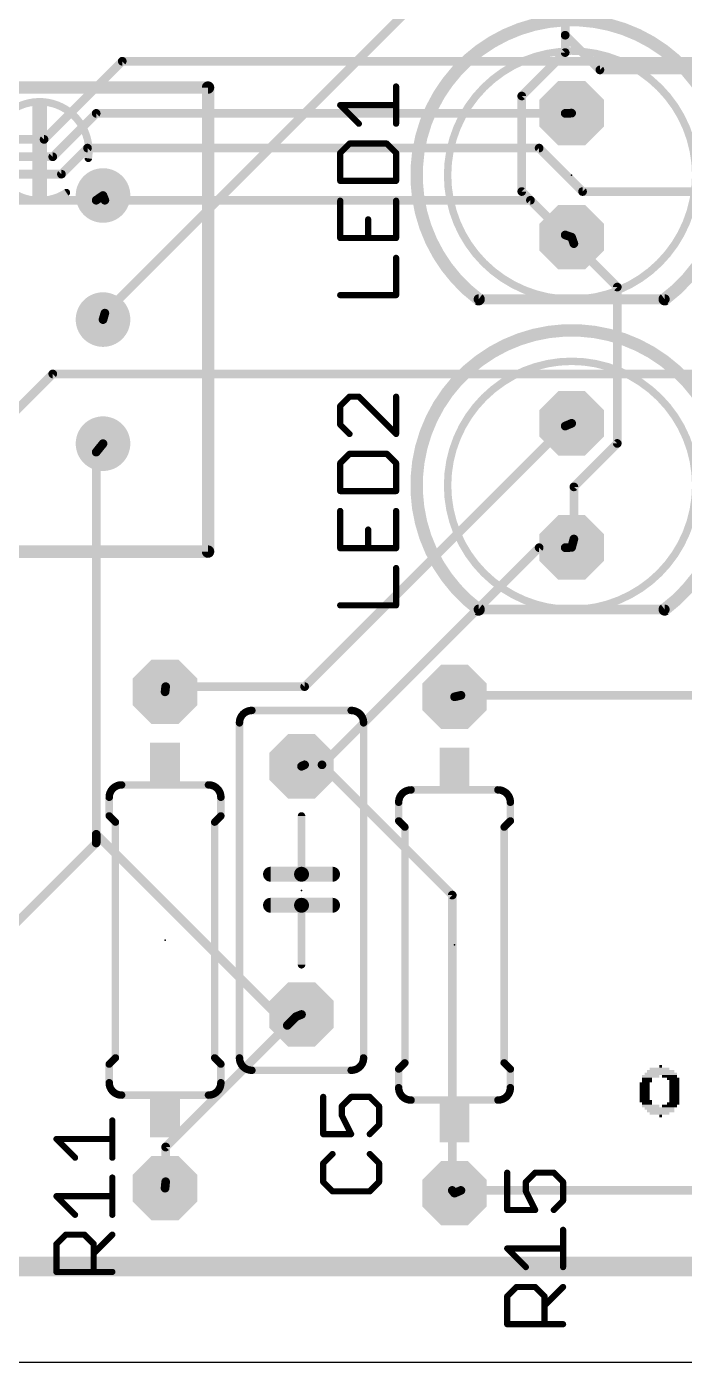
# Model space of a CAD drawing. Extents: x 0 to 100, y 0 to 50.
# Drawn here: x 69.52 to 82.98, y 0.04 to 27.38 of the extents above; entities that cross this region are included whole.
import ezdxf

# ---------------------------------------------------------------- set-up
doc = ezdxf.new("R2010")
doc.units = 0
for name, color, linetype in [('1', 14, 'CONTINUOUS'), ('16', 174, 'CONTINUOUS'), ('17', 94, 'CONTINUOUS'), ('20', 178, 'CONTINUOUS'), ('21', 251, 'CONTINUOUS'), ('23', 178, 'CONTINUOUS'), ('25', 251, 'CONTINUOUS')]:
    doc.layers.add(name, color=color, linetype=linetype)

# ---------------------------------------------------------------- blocks, each defined once
blk = doc.blocks.new('RECT')
blk.add_solid([(-0.5, -0.5), (0.5, -0.5), (-0.5, 0.5), (0.5, 0.5)])
blk = doc.blocks.new('OCTAGONP')
at = {"const_width": 0.5}
blk.add_lwpolyline([(-0.25, -0.1036), (-0.25, 0.1036), (-0.1036, 0.25), (0.1036, 0.25), (0.25, 0.1036), (0.25, -0.1036), (0.1036, -0.25), (-0.1036, -0.25), (-0.25, -0.1036), (-0.25, 0.1036)], dxfattribs=at)
blk = doc.blocks.new('ROUNDP')
at = {"const_width": 0.5}
blk.add_lwpolyline([(0, -0.25, 1), (0, 0.25, 1), (0, -0.25)], format="xyb", dxfattribs=at)

msp = doc.modelspace()

# ---------------------------------------------------------------- linework, layer by layer
at = {"layer": '1', "const_width": 0.1778}
for points in [[(80.5434, 30.9372), (71.12, 21.5138)], [(80.5434, 27.2034), (80.5434, 29.337)], [(80.5434, 26.8478), (80.5434, 27.2034)], [(80.5434, 27.2034), (81.2546, 26.4922)], [(79.6544, 25.9588), (80.5434, 26.8478)], [(81.2546, 26.4922), (96.7232, 26.4922)], [(79.6544, 24.003), (79.6544, 25.9588)], [(80.5434, 23.114), (79.6544, 24.003)], [(80.5434, 23.114), (80.676, 23.068)], [(80.7212, 22.9362), (80.676, 23.068)], [(80.7212, 22.9362), (81.6102, 22.0472)], [(81.6102, 22.0472), (81.6102, 18.8468)], [(71.12, 21.5138), (71.082, 21.382)], [(80.5434, 19.2024), (75.2094, 13.8684)], [(80.5434, 19.2024), (80.676, 19.258)], [(70.9422, 18.669), (71.082, 18.842)], [(81.6102, 18.8468), (80.7212, 17.9578)], [(70.9422, 10.8458), (70.9422, 18.669)], [(80.7212, 17.9578), (80.7212, 16.891)], [(80.7212, 16.891), (80.676, 16.718)], [(80.01, 16.7132), (75.565, 12.2682)], [(80.5434, 16.7132), (80.01, 16.7132)], [(80.5434, 16.7132), (80.676, 16.718)], [(72.3646, 13.8684), (72.352, 13.762)], [(75.2094, 13.8684), (72.3646, 13.8684)], [(78.4098, 13.6906), (78.278, 13.66)], [(91.7448, 13.6906), (78.4098, 13.6906)], [(75.2094, 12.2682), (75.146, 12.238)], [(75.565, 12.2682), (75.146, 12.238)], [(75.565, 12.2682), (75.2094, 12.2682)], [(75.565, 12.2682), (78.232, 9.6012)], [(67.564, 7.2898), (70.9422, 10.668)], [(70.9422, 10.668), (70.9422, 10.8458)], [(70.9422, 10.8458), (74.8538, 6.9342)], [(78.232, 9.6012), (78.232, 3.556)], [(74.8538, 6.9342), (75.146, 7.158)], [(75.0316, 7.112), (74.8538, 6.9342)], [(75.0316, 7.112), (75.146, 7.158)], [(74.8538, 6.9342), (72.3646, 4.445)], [(72.3646, 4.445), (72.3646, 3.7338)], [(72.3646, 3.7338), (72.352, 3.602)], [(78.232, 3.556), (78.278, 3.5)], [(78.4098, 3.556), (78.278, 3.5)], [(78.4098, 3.556), (96.3676, 3.556)]]:
    msp.add_lwpolyline(points, dxfattribs=at)
at = {"layer": '1', "const_width": 0.0889}
for points in [[(80.5879, 27.2034, 1), (80.499, 27.2034)], [(80.5748, 27.2348, 1), (80.512, 27.172)], [(80.499, 27.2034, 1), (80.5879, 27.2034)], [(80.499, 26.8478, 1), (80.5879, 26.8478)], [(80.5748, 26.8164, 1), (80.512, 26.8792)], [(81.2546, 26.5367, 1), (81.2546, 26.4477)], [(81.2232, 26.4608, 1), (81.286, 26.5236)], [(79.623, 25.9902, 1), (79.6858, 25.9274)], [(79.6989, 25.9588, 1), (79.61, 25.9588)], [(79.6858, 24.0344, 1), (79.623, 23.9716)], [(79.61, 24.003, 1), (79.6989, 24.003)], [(80.558, 23.156, 1), (80.5288, 23.072)], [(80.512, 23.0826, 1), (80.5748, 23.1454)], [(80.718, 23.0824, 1), (80.634, 23.0536)], [(80.6614, 23.026, 1), (80.6906, 23.11)], [(80.7526, 22.9676, 1), (80.6898, 22.9048)], [(80.6792, 22.9218, 1), (80.7632, 22.9506)], [(81.6547, 22.0472, 1), (81.5658, 22.0472)], [(81.5788, 22.0158, 1), (81.6416, 22.0786)], [(71.1627, 21.5015, 1), (71.0773, 21.5261)], [(71.0393, 21.3943, 1), (71.1247, 21.3697)], [(71.0886, 21.5452, 1), (71.1514, 21.4824)], [(80.5262, 19.2434, 1), (80.5606, 19.1614)], [(80.5748, 19.171, 1), (80.512, 19.2338)], [(80.6932, 19.217, 1), (80.6588, 19.299)], [(71.1166, 18.8141, 1), (71.0474, 18.8699)], [(81.5658, 18.8468, 1), (81.6547, 18.8468)], [(81.6416, 18.8154, 1), (81.5788, 18.8782)], [(70.9076, 18.6969, 1), (70.9768, 18.6411)], [(70.9866, 18.669, 1), (70.8978, 18.669)], [(80.7657, 17.9578, 1), (80.6768, 17.9578)], [(80.6898, 17.9892, 1), (80.7526, 17.9264)], [(80.7642, 16.8798, 1), (80.6782, 16.9022)], [(80.01, 16.7577, 1), (80.01, 16.6687)], [(80.0414, 16.6818, 1), (79.9786, 16.7446)], [(80.5418, 16.7576, 1), (80.545, 16.6688)], [(80.5434, 16.6687, 1), (80.5434, 16.7577)], [(80.633, 16.7292, 1), (80.719, 16.7068)], [(80.6776, 16.6736, 1), (80.6744, 16.7624)], [(80.6768, 16.891, 1), (80.7657, 16.891)], [(72.3646, 13.9129, 1), (72.3646, 13.824)], [(72.4087, 13.8632, 1), (72.3205, 13.8736)], [(75.178, 13.8998, 1), (75.2408, 13.837)], [(75.2094, 13.824, 1), (75.2094, 13.9129)], [(72.3079, 13.7672, 1), (72.3961, 13.7568)], [(78.2679, 13.7033, 1), (78.2881, 13.6167)], [(78.4098, 13.735, 1), (78.4098, 13.6462)], [(78.4199, 13.6473, 1), (78.3997, 13.7339)], [(75.1428, 12.2823, 1), (75.1492, 12.1937)], [(75.1269, 12.2781, 1), (75.1651, 12.1979)], [(75.2094, 12.3126, 1), (75.2094, 12.2238)], [(75.2285, 12.2281, 1), (75.1903, 12.3083)], [(75.5964, 12.2996, 1), (75.5336, 12.2368)], [(75.5336, 12.2996, 1), (75.5964, 12.2368)], [(75.5682, 12.2239, 1), (75.5618, 12.3125)], [(75.565, 12.2238, 1), (75.565, 12.3126)], [(70.9736, 10.8772, 1), (70.9108, 10.8144)], [(70.9866, 10.8458, 1), (70.8978, 10.8458)], [(70.8978, 10.8458, 1), (70.9866, 10.8458)], [(70.8978, 10.668, 1), (70.9866, 10.668)], [(70.9736, 10.6366, 1), (70.9108, 10.6994)], [(78.2764, 9.6012, 1), (78.1876, 9.6012)], [(78.2006, 9.5698, 1), (78.2634, 9.6326)], [(75.015, 7.1532, 1), (75.0482, 7.0708)], [(75.063, 7.0806, 1), (75.0002, 7.1434)], [(75.173, 7.1227, 1), (75.119, 7.1933)], [(75.1626, 7.1168, 1), (75.1294, 7.1992)], [(74.8268, 6.9695, 1), (74.8808, 6.8989)], [(74.8224, 6.9656, 1), (74.8852, 6.9028)], [(74.8852, 6.9028, 1), (74.8224, 6.9656)], [(74.8224, 6.9028, 1), (74.8852, 6.9656)], [(72.3332, 4.4764, 1), (72.396, 4.4136)], [(72.4091, 4.445, 1), (72.3202, 4.445)], [(72.3078, 3.6062, 1), (72.3962, 3.5978)], [(72.3202, 3.7338, 1), (72.4091, 3.7338)], [(72.4088, 3.7296, 1), (72.3204, 3.738)], [(78.2663, 3.5842, 1), (78.1977, 3.5278)], [(78.1876, 3.556, 1), (78.2764, 3.556)], [(78.2606, 3.5409, 1), (78.2954, 3.4591)], [(78.2437, 3.4718, 1), (78.3123, 3.5282)], [(78.4098, 3.6004, 1), (78.4098, 3.5116)], [(78.4272, 3.5151, 1), (78.3924, 3.5969)]]:
    msp.add_lwpolyline(points, format="xyb", dxfattribs=at)
at = {"layer": '16'}
for points, const_width in [([(71.4756, 26.67), (69.8754, 25.0698)], 0.1778), ([(94.4118, 26.67), (71.4756, 26.67)], 0.1778), ([(70.9422, 25.6032), (70.0532, 24.7142)], 0.1778), ([(80.5434, 25.6032), (70.9422, 25.6032)], 0.1778), ([(80.5434, 25.6032), (80.676, 25.608)], 0.1778), ([(69.8754, 25.0698), (45.8724, 25.0698)], 0.1778), ([(70.7644, 24.892), (70.231, 24.3586)], 0.1778), ([(80.01, 24.892), (70.7644, 24.892)], 0.1778), ([(80.899, 24.003), (80.01, 24.892)], 0.1778), ([(70.0532, 24.7142), (66.675, 24.7142)], 0.1778), ([(70.231, 24.3586), (66.8528, 24.3586)], 0.1778), ([(96.7232, 24.003), (80.899, 24.003)], 0.1778), ([(70.9422, 23.8252), (69.342, 23.8252)], 0.1778), ([(70.9422, 23.8252), (71.082, 23.922)], 0.1778), ([(71.12, 23.8252), (71.082, 23.922)], 0.1778), ([(79.8322, 23.8252), (71.12, 23.8252)], 0.1778), ([(80.5434, 23.114), (79.8322, 23.8252)], 0.1778), ([(80.5434, 23.114), (80.676, 23.068)], 0.1778), ([(57.0738, 7.2898), (70.0532, 20.2692)], 0.1778), ([(70.0532, 20.2692), (98.1456, 20.2692)], 0.1778), ([(98, 2), (2, 2)], 0.4064)]:
    msp.add_lwpolyline(points, dxfattribs=dict(at, const_width=const_width))
at = {"layer": '16', "const_width": 0.0889}
for points in [[(71.4756, 26.7145, 1), (71.4756, 26.6256)], [(71.507, 26.6386, 1), (71.4442, 26.7014)], [(70.9422, 25.6477, 1), (70.9422, 25.5587)], [(70.9736, 25.5718, 1), (70.9108, 25.6346)], [(80.5418, 25.6476, 1), (80.545, 25.5588)], [(80.5434, 25.5587, 1), (80.5434, 25.6477)], [(80.6776, 25.5636, 1), (80.6744, 25.6524)], [(69.8754, 25.0253, 1), (69.8754, 25.1143)], [(69.844, 25.1012, 1), (69.9068, 25.0384)], [(70.7644, 24.9365, 1), (70.7644, 24.8475)], [(70.7958, 24.8606, 1), (70.733, 24.9234)], [(80.0414, 24.9234, 1), (79.9786, 24.8606)], [(80.01, 24.8475, 1), (80.01, 24.9365)], [(70.0218, 24.7456, 1), (70.0846, 24.6828)], [(70.0532, 24.6698, 1), (70.0532, 24.7587)], [(70.1996, 24.39, 1), (70.2624, 24.3272)], [(70.231, 24.3142, 1), (70.231, 24.4031)], [(80.899, 24.0475, 1), (80.899, 23.9585)], [(80.8676, 23.9716, 1), (80.9304, 24.0344)], [(70.9169, 23.8617, 1), (70.9675, 23.7887)], [(70.9422, 23.7808, 1), (70.9422, 23.8697)], [(71.1234, 23.9382, 1), (71.0406, 23.9058)], [(71.1073, 23.8855, 1), (71.0567, 23.9585)], [(71.12, 23.8697, 1), (71.12, 23.7808)], [(71.0786, 23.809, 1), (71.1614, 23.8414)], [(79.8636, 23.8566, 1), (79.8008, 23.7938)], [(79.8322, 23.7808, 1), (79.8322, 23.8697)], [(80.558, 23.156, 1), (80.5288, 23.072)], [(80.512, 23.0826, 1), (80.5748, 23.1454)], [(80.6614, 23.026, 1), (80.6906, 23.11)], [(70.0532, 20.3137, 1), (70.0532, 20.2248)], [(70.0846, 20.2378, 1), (70.0218, 20.3006)]]:
    msp.add_lwpolyline(points, format="xyb", dxfattribs=at)
at = {"layer": '20'}
msp.add_line((0.046, 0.038), (100.046, 0.038), dxfattribs=at)
at = {"layer": '21'}
for points, const_width in [([(82.581, 21.798, 3), (78.771, 21.798)], 0.254), ([(80.676, 21.798, 1), (80.676, 26.878, 1), (80.676, 21.798)], 0.1524), ([(73.2955, 26.132, 1), (73.1685, 26.132)], 0.127), ([(73.232, 26.0685, 1), (73.232, 26.1955)], 0.127), ([(70.782, 24.682, 4.6439), (70.332, 23.982)], 0.1524), ([(70.7443, 24.6876, 1), (70.8197, 24.6764)], 0.0762), ([(70.3527, 23.95, 1), (70.3113, 24.014)], 0.0762), ([(78.7329, 21.7472, 1), (78.8091, 21.8488)], 0.127), ([(78.771, 21.8488, 1), (78.771, 21.7472)], 0.1016), ([(82.5429, 21.8488, 1), (82.6191, 21.7472)], 0.127), ([(82.581, 21.7472, 1), (82.581, 21.8488)], 0.1016), ([(82.581, 15.448, 3), (78.771, 15.448)], 0.254), ([(80.676, 15.448, 1), (80.676, 20.528, 1), (80.676, 15.448)], 0.1524), ([(73.1685, 16.632, 1), (73.2955, 16.632)], 0.127), ([(73.232, 16.5685, 1), (73.232, 16.6955)], 0.127), ([(78.7329, 15.3972, 1), (78.8091, 15.4988)], 0.127), ([(78.771, 15.4988, 1), (78.771, 15.3972)], 0.1016), ([(82.5429, 15.4988, 1), (82.6191, 15.3972)], 0.127), ([(82.581, 15.3972, 1), (82.581, 15.4988)], 0.1016), ([(74.13, 13.381, 0.4142), (73.876, 13.127)], 0.1524), ([(74.13, 13.4191, 1), (74.13, 13.3429)], 0.0762), ([(74.13, 13.3429, 1), (74.13, 13.4191)], 0.0762), ([(76.416, 13.127, 0.4142), (76.162, 13.381)], 0.1524), ([(76.162, 13.4191, 1), (76.162, 13.3429)], 0.0762), ([(76.162, 13.3429, 1), (76.162, 13.4191)], 0.0762), ([(73.9141, 13.127, 1), (73.8379, 13.127)], 0.0762), ([(73.8379, 13.127, 1), (73.9141, 13.127)], 0.0762), ([(76.4541, 13.127, 1), (76.3779, 13.127)], 0.0762), ([(76.3779, 13.127, 1), (76.4541, 13.127)], 0.0762), ([(71.463, 11.857, 0.4142), (71.209, 11.603)], 0.1524), ([(71.463, 11.8951, 1), (71.463, 11.8189)], 0.0762), ([(71.463, 11.8189, 1), (71.463, 11.8951)], 0.0762), ([(73.495, 11.603, 0.4142), (73.241, 11.857)], 0.1524), ([(73.241, 11.8951, 1), (73.241, 11.8189)], 0.0762), ([(73.241, 11.8189, 1), (73.241, 11.8951)], 0.0762), ([(77.389, 11.755, 0.4142), (77.135, 11.501)], 0.1524), ([(77.389, 11.7931, 1), (77.389, 11.7169)], 0.0762), ([(77.389, 11.7169, 1), (77.389, 11.7931)], 0.0762), ([(79.421, 11.501, 0.4142), (79.167, 11.755)], 0.1524), ([(79.167, 11.7931, 1), (79.167, 11.7169)], 0.0762), ([(79.167, 11.7169, 1), (79.167, 11.7931)], 0.0762), ([(71.2471, 11.603, 1), (71.1709, 11.603)], 0.0762), ([(71.1709, 11.603, 1), (71.2471, 11.603)], 0.0762), ([(73.5331, 11.603, 1), (73.4569, 11.603)], 0.0762), ([(73.4569, 11.603, 1), (73.5331, 11.603)], 0.0762), ([(77.1731, 11.501, 1), (77.0969, 11.501)], 0.0762), ([(77.0969, 11.501, 1), (77.1731, 11.501)], 0.0762), ([(79.4591, 11.501, 1), (79.3829, 11.501)], 0.0762), ([(79.3829, 11.501, 1), (79.4591, 11.501)], 0.0762), ([(71.1709, 11.222, 1), (71.2471, 11.222)], 0.0762), ([(71.2359, 11.2489, 1), (71.1821, 11.1951)], 0.0762), ([(73.4569, 11.222, 1), (73.5331, 11.222)], 0.0762), ([(73.5219, 11.1951, 1), (73.4681, 11.2489)], 0.0762), ([(75.1841, 11.222, 1), (75.1079, 11.222)], 0.0762), ([(71.3741, 11.095, 1), (71.2979, 11.095)], 0.0762), ([(71.3091, 11.0681, 1), (71.3629, 11.1219)], 0.0762), ([(73.4061, 11.095, 1), (73.3299, 11.095)], 0.0762), ([(73.3411, 11.1219, 1), (73.3949, 11.0681)], 0.0762), ([(77.0969, 11.12, 1), (77.1731, 11.12)], 0.0762), ([(77.1619, 11.1469, 1), (77.1081, 11.0931)], 0.0762), ([(77.3001, 10.993, 1), (77.2239, 10.993)], 0.0762), ([(77.2351, 10.9661, 1), (77.2889, 11.0199)], 0.0762), ([(79.3321, 10.993, 1), (79.2559, 10.993)], 0.0762), ([(79.2671, 11.0199, 1), (79.3209, 10.9661)], 0.0762), ([(79.3829, 11.12, 1), (79.4591, 11.12)], 0.0762), ([(79.4479, 11.0931, 1), (79.3941, 11.1469)], 0.0762), ([(74.511, 10.1044, 1), (74.511, 9.952)], 0.1524), ([(75.146, 10.1044, 1), (75.146, 9.952)], 0.1524), ([(75.146, 9.952, 1), (75.146, 10.1044)], 0.1524), ([(75.781, 9.952, 1), (75.781, 10.1044)], 0.1524), ([(75.1079, 10.0282, 1), (75.1841, 10.0282)], 0.0762), ([(74.511, 9.4694, 1), (74.511, 9.317)], 0.1524), ([(75.146, 9.4694, 1), (75.146, 9.317)], 0.1524), ([(75.146, 9.317, 1), (75.146, 9.4694)], 0.1524), ([(75.1841, 9.3932, 1), (75.1079, 9.3932)], 0.0762), ([(75.781, 9.317, 1), (75.781, 9.4694)], 0.1524), ([(75.1079, 8.174, 1), (75.1841, 8.174)], 0.0762), ([(71.2979, 6.269, 1), (71.3741, 6.269)], 0.0762), ([(71.3629, 6.2421, 1), (71.3091, 6.2959)], 0.0762), ([(73.3299, 6.269, 1), (73.4061, 6.269)], 0.0762), ([(73.3949, 6.2959, 1), (73.3411, 6.2421)], 0.0762), ([(73.876, 6.269, 0.4142), (74.13, 6.015)], 0.1524), ([(73.9141, 6.269, 1), (73.8379, 6.269)], 0.0762), ([(73.8379, 6.269, 1), (73.9141, 6.269)], 0.0762), ([(76.162, 6.015, 0.4142), (76.416, 6.269)], 0.1524), ([(76.4541, 6.269, 1), (76.3779, 6.269)], 0.0762), ([(76.3779, 6.269, 1), (76.4541, 6.269)], 0.0762), ([(71.2471, 6.142, 1), (71.1709, 6.142)], 0.0762), ([(71.1821, 6.1689, 1), (71.2359, 6.1151)], 0.0762), ([(73.5331, 6.142, 1), (73.4569, 6.142)], 0.0762), ([(73.4681, 6.1151, 1), (73.5219, 6.1689)], 0.0762), ([(74.13, 6.0531, 1), (74.13, 5.9769)], 0.0762), ([(74.13, 5.9769, 1), (74.13, 6.0531)], 0.0762), ([(76.162, 6.0531, 1), (76.162, 5.9769)], 0.0762), ([(76.162, 5.9769, 1), (76.162, 6.0531)], 0.0762), ([(77.1731, 6.04, 1), (77.0969, 6.04)], 0.0762), ([(77.1081, 6.0669, 1), (77.1619, 6.0131)], 0.0762), ([(77.2239, 6.167, 1), (77.3001, 6.167)], 0.0762), ([(77.2889, 6.1401, 1), (77.2351, 6.1939)], 0.0762), ([(79.2559, 6.167, 1), (79.3321, 6.167)], 0.0762), ([(79.3209, 6.1939, 1), (79.2671, 6.1401)], 0.0762), ([(79.4591, 6.04, 1), (79.3829, 6.04)], 0.0762), ([(79.3941, 6.0131, 1), (79.4479, 6.0669)], 0.0762), ([(71.209, 5.761, 0.4142), (71.463, 5.507)], 0.1524), ([(71.2471, 5.761, 1), (71.1709, 5.761)], 0.0762), ([(71.1709, 5.761, 1), (71.2471, 5.761)], 0.0762), ([(73.241, 5.507, 0.4142), (73.495, 5.761)], 0.1524), ([(73.5331, 5.761, 1), (73.4569, 5.761)], 0.0762), ([(73.4569, 5.761, 1), (73.5331, 5.761)], 0.0762), ([(71.463, 5.5451, 1), (71.463, 5.4689)], 0.0762), ([(71.463, 5.4689, 1), (71.463, 5.5451)], 0.0762), ([(73.241, 5.5451, 1), (73.241, 5.4689)], 0.0762), ([(73.241, 5.4689, 1), (73.241, 5.5451)], 0.0762), ([(77.135, 5.659, 0.4142), (77.389, 5.405)], 0.1524), ([(77.1731, 5.659, 1), (77.0969, 5.659)], 0.0762), ([(77.0969, 5.659, 1), (77.1731, 5.659)], 0.0762), ([(77.389, 5.4431, 1), (77.389, 5.3669)], 0.0762), ([(77.389, 5.3669, 1), (77.389, 5.4431)], 0.0762), ([(79.167, 5.405, 0.4142), (79.421, 5.659)], 0.1524), ([(79.167, 5.4431, 1), (79.167, 5.3669)], 0.0762), ([(79.167, 5.3669, 1), (79.167, 5.4431)], 0.0762), ([(79.4591, 5.659, 1), (79.3829, 5.659)], 0.0762), ([(79.3829, 5.659, 1), (79.4591, 5.659)], 0.0762)]:
    msp.add_lwpolyline(points, format="xyb", dxfattribs=dict(at, const_width=const_width))
for points, const_width in [([(73.232, 26.132), (68.532, 26.132)], 0.254), ([(73.232, 16.632), (73.232, 26.132)], 0.254), ([(78.771, 21.798), (82.581, 21.798)], 0.2032), ([(68.532, 16.632), (73.232, 16.632)], 0.254), ([(78.771, 15.448), (82.581, 15.448)], 0.2032), ([(76.162, 13.381), (74.13, 13.381)], 0.1524), ([(73.876, 13.127), (73.876, 6.269)], 0.1524), ([(76.416, 6.269), (76.416, 13.127)], 0.1524), ([(73.241, 11.857), (71.463, 11.857)], 0.1524), ([(77.389, 11.755), (79.167, 11.755)], 0.1524), ([(71.209, 11.603), (71.209, 11.222)], 0.1524), ([(73.495, 11.603), (73.495, 11.222)], 0.1524), ([(77.135, 11.501), (77.135, 11.12)], 0.1524), ([(79.421, 11.501), (79.421, 11.12)], 0.1524), ([(71.336, 11.095), (71.209, 11.222)], 0.1524), ([(73.368, 11.095), (73.495, 11.222)], 0.1524), ([(75.146, 10.0282), (75.146, 11.222)], 0.1524), ([(71.336, 11.095), (71.336, 6.269)], 0.1524), ([(73.368, 11.095), (73.368, 6.269)], 0.1524), ([(77.262, 10.993), (77.135, 11.12)], 0.1524), ([(77.262, 6.167), (77.262, 10.993)], 0.1524), ([(79.294, 10.993), (79.421, 11.12)], 0.1524), ([(79.294, 6.167), (79.294, 10.993)], 0.1524), ([(74.511, 10.0282), (75.146, 10.0282)], 0.3048), ([(75.146, 10.0282), (75.781, 10.0282)], 0.3048), ([(74.511, 9.3932), (75.146, 9.3932)], 0.3048), ([(75.146, 9.3932), (75.781, 9.3932)], 0.3048), ([(75.146, 9.3932), (75.146, 8.174)], 0.1524), ([(71.336, 6.269), (71.209, 6.142)], 0.1524), ([(73.368, 6.269), (73.495, 6.142)], 0.1524), ([(71.209, 5.761), (71.209, 6.142)], 0.1524), ([(73.495, 5.761), (73.495, 6.142)], 0.1524), ([(74.13, 6.015), (76.162, 6.015)], 0.1524), ([(77.262, 6.167), (77.135, 6.04)], 0.1524), ([(77.135, 5.659), (77.135, 6.04)], 0.1524), ([(79.294, 6.167), (79.421, 6.04)], 0.1524), ([(79.421, 5.659), (79.421, 6.04)], 0.1524), ([(73.241, 5.507), (71.463, 5.507)], 0.1524), ([(77.389, 5.405), (79.167, 5.405)], 0.1524)]:
    msp.add_lwpolyline(points, dxfattribs=dict(at, const_width=const_width))
at = {"layer": '23'}
for p in [(80.676, 24.338), (71.082, 21.382), (80.676, 17.988), (75.146, 9.698), (72.352, 8.682), (78.278, 8.58)]:
    msp.add_point(p, dxfattribs=at)
at = {"layer": '25', "const_width": 0.127}
for points in [[(77.0819, 25.3911), (77.0819, 26.1537)], [(76.3192, 25.3911), (75.9379, 25.7724)], [(75.9379, 25.7724), (77.0819, 25.7724)], [(76.1286, 24.9843), (75.9379, 24.7937)], [(76.8912, 24.9843), (76.1286, 24.9843)], [(77.0819, 24.7937), (76.8912, 24.9843)], [(75.9379, 24.7937), (75.9379, 24.2217)], [(77.0819, 24.2217), (77.0819, 24.7937)], [(75.9379, 24.2217), (77.0819, 24.2217)], [(75.9379, 23.8149), (75.9379, 23.0523)], [(77.0819, 23.0523), (77.0819, 23.8149)], [(76.5099, 23.0523), (76.5099, 23.4336)], [(75.9379, 23.0523), (77.0819, 23.0523)], [(77.0819, 21.8829), (77.0819, 22.6456)], [(75.9379, 21.8829), (77.0819, 21.8829)], [(76.1286, 19.8037), (75.9379, 19.6131)], [(76.3192, 19.8037), (76.1286, 19.8037)], [(77.0819, 19.0411), (76.3192, 19.8037)], [(77.0819, 19.8037), (77.0819, 19.0411)], [(75.9379, 19.6131), (75.9379, 19.2318)], [(75.9379, 19.2318), (76.1286, 19.0411)], [(76.1286, 18.6343), (75.9379, 18.4437)], [(76.8912, 18.6343), (76.1286, 18.6343)], [(77.0819, 18.4437), (76.8912, 18.6343)], [(75.9379, 18.4437), (75.9379, 17.8717)], [(77.0819, 17.8717), (77.0819, 18.4437)], [(75.9379, 17.8717), (77.0819, 17.8717)], [(75.9379, 17.465), (75.9379, 16.7023)], [(77.0819, 16.7023), (77.0819, 17.465)], [(76.5099, 16.7023), (76.5099, 17.0836)], [(75.9379, 16.7023), (77.0819, 16.7023)], [(77.0819, 15.5329), (77.0819, 16.2956)], [(75.9379, 15.5329), (77.0819, 15.5329)], [(75.5895, 5.4705), (75.5895, 4.7079)], [(75.9708, 5.2799), (76.1615, 5.4705)], [(76.1615, 5.4705), (76.5428, 5.4705)], [(76.5428, 5.4705), (76.7335, 5.2799)], [(75.9708, 5.0892), (75.9708, 5.2799)], [(76.7335, 5.2799), (76.7335, 4.8986)], [(71.2725, 4.2263), (71.2725, 4.9889)], [(76.1615, 4.7079), (75.9708, 5.0892)], [(76.7335, 4.8986), (76.5428, 4.7079)], [(70.5099, 4.2263), (70.1285, 4.6076)], [(70.1285, 4.6076), (71.2725, 4.6076)], [(75.5895, 4.7079), (76.1615, 4.7079)], [(75.7802, 4.3011), (75.5895, 4.1105)], [(75.5895, 4.1105), (75.5895, 3.7292)], [(76.7335, 4.1105), (76.5428, 4.3011)], [(76.7335, 3.7292), (76.7335, 4.1105)], [(71.2725, 3.0569), (71.2725, 3.8195)], [(79.3565, 3.9187), (79.3565, 3.1561)], [(79.7379, 3.7281), (79.9285, 3.9187)], [(79.9285, 3.9187), (80.3098, 3.9187)], [(80.3098, 3.9187), (80.5005, 3.7281)], [(75.5895, 3.7292), (75.7802, 3.5385)], [(75.7802, 3.5385), (76.5428, 3.5385)], [(76.5428, 3.5385), (76.7335, 3.7292)], [(79.7379, 3.5374), (79.7379, 3.7281)], [(79.9285, 3.1561), (79.7379, 3.5374)], [(80.5005, 3.7281), (80.5005, 3.3468)], [(70.5099, 3.0569), (70.1285, 3.4382)], [(70.1285, 3.4382), (71.2725, 3.4382)], [(80.5005, 3.3468), (80.3098, 3.1561)], [(79.3565, 3.1561), (79.9285, 3.1561)], [(80.5005, 1.9867), (80.5005, 2.7494)], [(70.1285, 2.4595), (70.3192, 2.6502)], [(70.1285, 1.8875), (70.1285, 2.4595)], [(70.3192, 2.6502), (70.7005, 2.6502)], [(70.7005, 2.6502), (70.8912, 2.4595)], [(70.8912, 2.2688), (71.2725, 2.6502)], [(70.8912, 2.4595), (70.8912, 1.8875)], [(79.7379, 1.9867), (79.3565, 2.368)], [(79.3565, 2.368), (80.5005, 2.368)], [(71.2725, 1.8875), (70.1285, 1.8875)], [(79.3565, 1.3893), (79.5472, 1.58)], [(79.5472, 1.58), (79.9285, 1.58)], [(79.9285, 1.58), (80.1192, 1.3893)], [(80.1192, 1.1986), (80.5005, 1.58)], [(79.3565, 0.8173), (79.3565, 1.3893)], [(80.1192, 1.3893), (80.1192, 0.8173)], [(80.5005, 0.8173), (79.3565, 0.8173)]]:
    msp.add_lwpolyline(points, dxfattribs=at)
at = {"layer": '25', "const_width": 0.0635}
for points in [[(77.1137, 26.1537, 1), (77.0502, 26.1537)], [(75.9379, 25.8042, 1), (75.9379, 25.7407)], [(75.9604, 25.7949, 1), (75.9155, 25.75)], [(77.0819, 25.7407, 1), (77.0819, 25.8042)], [(76.2968, 25.3686, 1), (76.3417, 25.4135)], [(77.0502, 25.3911, 1), (77.1137, 25.3911)], [(76.1286, 25.0161, 1), (76.1286, 24.9526)], [(76.151, 24.9619, 1), (76.1061, 25.0068)], [(76.9137, 25.0068, 1), (76.8688, 24.9619)], [(76.8912, 24.9526, 1), (76.8912, 25.0161)], [(75.9697, 24.7937, 1), (75.9062, 24.7937)], [(75.9155, 24.8161, 1), (75.9604, 24.7712)], [(77.1137, 24.7937, 1), (77.0502, 24.7937)], [(77.0594, 24.7712, 1), (77.1044, 24.8161)], [(75.9379, 24.2534, 1), (75.9379, 24.1899)], [(75.9062, 24.2217, 1), (75.9697, 24.2217)], [(77.0502, 24.2217, 1), (77.1137, 24.2217)], [(77.0819, 24.1899, 1), (77.0819, 24.2534)], [(75.9697, 23.8149, 1), (75.9062, 23.8149)], [(77.1137, 23.8149, 1), (77.0502, 23.8149)], [(76.5417, 23.4336, 1), (76.4782, 23.4336)], [(75.9379, 23.0841, 1), (75.9379, 23.0206)], [(75.9062, 23.0523, 1), (75.9697, 23.0523)], [(76.4782, 23.0523, 1), (76.5417, 23.0523)], [(77.0502, 23.0523, 1), (77.1137, 23.0523)], [(77.0819, 23.0206, 1), (77.0819, 23.0841)], [(77.1137, 22.6456, 1), (77.0502, 22.6456)], [(75.9379, 21.9147, 1), (75.9379, 21.8512)], [(77.0502, 21.8829, 1), (77.1137, 21.8829)], [(77.0819, 21.8512, 1), (77.0819, 21.9147)], [(76.1286, 19.8355, 1), (76.1286, 19.772)], [(76.151, 19.7813, 1), (76.1061, 19.8262)], [(76.3417, 19.8262, 1), (76.2968, 19.7813)], [(76.3192, 19.772, 1), (76.3192, 19.8355)], [(77.1137, 19.8037, 1), (77.0502, 19.8037)], [(75.9697, 19.6131, 1), (75.9062, 19.6131)], [(75.9155, 19.6355, 1), (75.9604, 19.5906)], [(75.9062, 19.2318, 1), (75.9697, 19.2318)], [(75.9604, 19.2542, 1), (75.9155, 19.2093)], [(76.1061, 19.0186, 1), (76.151, 19.0635)], [(77.0502, 19.0411, 1), (77.1137, 19.0411)], [(77.0594, 19.0186, 1), (77.1044, 19.0635)], [(76.1286, 18.6661, 1), (76.1286, 18.6026)], [(76.151, 18.6119, 1), (76.1061, 18.6568)], [(76.9137, 18.6568, 1), (76.8688, 18.6119)], [(76.8912, 18.6026, 1), (76.8912, 18.6661)], [(75.9697, 18.4437, 1), (75.9062, 18.4437)], [(75.9155, 18.4661, 1), (75.9604, 18.4212)], [(77.1137, 18.4437, 1), (77.0502, 18.4437)], [(77.0594, 18.4212, 1), (77.1044, 18.4661)], [(75.9379, 17.9034, 1), (75.9379, 17.8399)], [(75.9062, 17.8717, 1), (75.9697, 17.8717)], [(77.0502, 17.8717, 1), (77.1137, 17.8717)], [(77.0819, 17.8399, 1), (77.0819, 17.9034)], [(75.9697, 17.465, 1), (75.9062, 17.465)], [(77.1137, 17.465, 1), (77.0502, 17.465)], [(76.5417, 17.0836, 1), (76.4782, 17.0836)], [(75.9379, 16.734, 1), (75.9379, 16.6706)], [(75.9062, 16.7023, 1), (75.9697, 16.7023)], [(76.4782, 16.7023, 1), (76.5417, 16.7023)], [(77.0502, 16.7023, 1), (77.1137, 16.7023)], [(77.0819, 16.6706, 1), (77.0819, 16.734)], [(77.1137, 16.2956, 1), (77.0502, 16.2956)], [(75.9379, 15.5647, 1), (75.9379, 15.5012)], [(77.0819, 15.5012, 1), (77.0819, 15.5647)], [(77.0502, 15.5329, 1), (77.1137, 15.5329)], [(75.6213, 5.4705, 1), (75.5578, 5.4705)], [(76.1615, 5.5023, 1), (76.1615, 5.4388)], [(76.184, 5.4481, 1), (76.1391, 5.493)], [(76.5653, 5.493, 1), (76.5204, 5.4481)], [(76.5428, 5.4388, 1), (76.5428, 5.5023)], [(76.0026, 5.2799, 1), (75.9391, 5.2799)], [(75.9484, 5.3023, 1), (75.9933, 5.2574)], [(76.7653, 5.2799, 1), (76.7018, 5.2799)], [(76.711, 5.2574, 1), (76.756, 5.3023)], [(71.3043, 4.9889, 1), (71.2408, 4.9889)], [(75.9391, 5.0892, 1), (76.0026, 5.0892)], [(75.9992, 5.1034, 1), (75.9425, 5.075)], [(76.7018, 4.8986, 1), (76.7653, 4.8986)], [(76.756, 4.8761, 1), (76.711, 4.921)], [(70.1285, 4.6394, 1), (70.1285, 4.5759)], [(70.151, 4.6301, 1), (70.1061, 4.5852)], [(71.2725, 4.5759, 1), (71.2725, 4.6394)], [(75.5895, 4.7396, 1), (75.5895, 4.6761)], [(75.5578, 4.7079, 1), (75.6213, 4.7079)], [(76.1331, 4.6937, 1), (76.1899, 4.7221)], [(76.1615, 4.6761, 1), (76.1615, 4.7396)], [(76.5204, 4.7303, 1), (76.5653, 4.6854)], [(70.4874, 4.2038, 1), (70.5323, 4.2487)], [(71.2408, 4.2263, 1), (71.3043, 4.2263)], [(75.6213, 4.1105, 1), (75.5578, 4.1105)], [(75.5671, 4.1329, 1), (75.612, 4.088)], [(75.8026, 4.2787, 1), (75.7577, 4.3236)], [(76.5653, 4.3236, 1), (76.5204, 4.2787)], [(76.7653, 4.1105, 1), (76.7018, 4.1105)], [(76.711, 4.088, 1), (76.756, 4.1329)], [(71.3043, 3.8195, 1), (71.2408, 3.8195)], [(79.3883, 3.9187, 1), (79.3248, 3.9187)], [(79.9285, 3.9505, 1), (79.9285, 3.887)], [(79.951, 3.8963, 1), (79.9061, 3.9412)], [(80.3323, 3.9412, 1), (80.2874, 3.8963)], [(80.3098, 3.887, 1), (80.3098, 3.9505)], [(75.5578, 3.7292, 1), (75.6213, 3.7292)], [(75.612, 3.7516, 1), (75.5671, 3.7067)], [(75.7802, 3.5703, 1), (75.7802, 3.5067)], [(75.7577, 3.516, 1), (75.8026, 3.561)], [(76.5204, 3.561, 1), (76.5653, 3.516)], [(76.5428, 3.5067, 1), (76.5428, 3.5703)], [(76.7018, 3.7292, 1), (76.7653, 3.7292)], [(76.756, 3.7067, 1), (76.711, 3.7516)], [(79.7696, 3.7281, 1), (79.7061, 3.7281)], [(79.7154, 3.7505, 1), (79.7603, 3.7056)], [(79.7662, 3.5516, 1), (79.7095, 3.5232)], [(79.7061, 3.5374, 1), (79.7696, 3.5374)], [(80.5323, 3.7281, 1), (80.4688, 3.7281)], [(80.478, 3.7056, 1), (80.523, 3.7505)], [(70.1285, 3.47, 1), (70.1285, 3.4065)], [(70.151, 3.4607, 1), (70.1061, 3.4158)], [(71.2725, 3.4065, 1), (71.2725, 3.47)], [(80.4688, 3.3468, 1), (80.5323, 3.3468)], [(80.523, 3.3243, 1), (80.478, 3.3692)], [(70.4874, 3.0344, 1), (70.5323, 3.0793)], [(71.2408, 3.0569, 1), (71.3043, 3.0569)], [(79.3565, 3.1878, 1), (79.3565, 3.1243)], [(79.3248, 3.1561, 1), (79.3883, 3.1561)], [(79.9001, 3.1419, 1), (79.9569, 3.1703)], [(79.9285, 3.1243, 1), (79.9285, 3.1878)], [(80.2874, 3.1785, 1), (80.3323, 3.1336)], [(80.5323, 2.7494, 1), (80.4688, 2.7494)], [(70.1603, 2.4595, 1), (70.0968, 2.4595)], [(70.1061, 2.4819, 1), (70.151, 2.437)], [(70.3192, 2.6819, 1), (70.3192, 2.6184)], [(70.3416, 2.6277, 1), (70.2967, 2.6726)], [(70.723, 2.6726, 1), (70.6781, 2.6277)], [(70.7005, 2.6184, 1), (70.7005, 2.6819)], [(70.9229, 2.4595, 1), (70.8594, 2.4595)], [(70.8687, 2.437, 1), (70.9136, 2.4819)], [(71.295, 2.6277, 1), (71.25, 2.6726)], [(70.8687, 2.2913, 1), (70.9136, 2.2464)], [(79.3565, 2.3998, 1), (79.3565, 2.3363)], [(79.379, 2.3905, 1), (79.3341, 2.3456)], [(80.5005, 2.3363, 1), (80.5005, 2.3998)], [(70.1285, 1.9193, 1), (70.1285, 1.8558)], [(70.0968, 1.8875, 1), (70.1603, 1.8875)], [(70.8594, 1.8875, 1), (70.9229, 1.8875)], [(71.2725, 1.8558, 1), (71.2725, 1.9193)], [(79.7154, 1.9642, 1), (79.7603, 2.0092)], [(80.4688, 1.9867, 1), (80.5323, 1.9867)], [(79.5472, 1.6117, 1), (79.5472, 1.5482)], [(79.5696, 1.5575, 1), (79.5247, 1.6024)], [(79.951, 1.6024, 1), (79.9061, 1.5575)], [(79.9285, 1.5482, 1), (79.9285, 1.6117)], [(80.523, 1.5575, 1), (80.478, 1.6024)], [(79.3883, 1.3893, 1), (79.3248, 1.3893)], [(79.3341, 1.4117, 1), (79.379, 1.3668)], [(80.1509, 1.3893, 1), (80.0874, 1.3893)], [(80.0967, 1.3668, 1), (80.1416, 1.4117)], [(80.0967, 1.2211, 1), (80.1416, 1.1762)], [(79.3565, 0.8491, 1), (79.3565, 0.7856)], [(79.3248, 0.8173, 1), (79.3883, 0.8173)], [(80.0874, 0.8173, 1), (80.1509, 0.8173)], [(80.5005, 0.7856, 1), (80.5005, 0.8491)]]:
    msp.add_lwpolyline(points, format="xyb", dxfattribs=at)

# ---------------------------------------------------------------- block references
at = {"layer": '17', "xscale": 1.3208, "yscale": 1.3208}
for p, rotation in [((80.676, 25.608), 270), ((80.676, 25.608), 270), ((80.676, 23.068), 270), ((80.676, 23.068), 270), ((80.676, 19.258), 270), ((80.676, 19.258), 270), ((80.676, 16.718), 270), ((80.676, 16.718), 270), ((72.352, 13.762), 90), ((72.352, 13.762), 90), ((78.278, 13.66), 270), ((78.278, 13.66), 270), ((75.146, 12.238), 90), ((75.146, 12.238), 90), ((75.146, 7.158), 90), ((75.146, 7.158), 90), ((72.352, 3.602), 90), ((72.352, 3.602), 90), ((78.278, 3.5), 270), ((78.278, 3.5), 270)]:
    msp.add_blockref('OCTAGONP', p, dxfattribs=dict(at, rotation=rotation))
at = {"layer": '17', "xscale": 1.1176, "yscale": 1.1176}
for p in [(71.082, 23.922), (71.082, 23.922), (71.082, 21.382), (71.082, 21.382), (71.082, 18.842), (71.082, 18.842)]:
    msp.add_blockref('ROUNDP', p, dxfattribs=at)
at = {"layer": '21'}
for p, xscale, yscale in [((69.782, 24.832), 0.3, 1.9), ((82.4992, 5.9944), 0.5588, 0.0508), ((82.4738, 6.0452), 0.4064, 0.0508), ((82.4992, 6.096), 0.0508, 0.0508), ((82.169, 5.7404), 0.2032, 0.0508), ((82.296, 5.8928), 0.3556, 0.0508), ((82.2198, 5.842), 0.2032, 0.0508), ((82.2198, 5.7912), 0.2032, 0.0508), ((82.4992, 5.9436), 0.6604, 0.0508), ((82.677, 5.8928), 0.3048, 0.0508), ((82.7532, 5.842), 0.254, 0.0508), ((82.7786, 5.7912), 0.2032, 0.0508), ((82.7786, 5.7404), 0.2032, 0.0508), ((82.169, 5.6896), 0.2032, 0.0508), ((82.169, 5.6388), 0.2032, 0.0508), ((82.169, 5.588), 0.2032, 0.0508), ((82.169, 5.5372), 0.2032, 0.0508), ((82.169, 5.4864), 0.2032, 0.0508), ((82.7786, 5.6896), 0.2032, 0.0508), ((82.7786, 5.6388), 0.2032, 0.0508), ((82.7786, 5.588), 0.2032, 0.0508), ((82.7786, 5.5372), 0.2032, 0.0508), ((82.7786, 5.4864), 0.2032, 0.0508), ((82.169, 5.4356), 0.2032, 0.0508), ((82.1944, 5.3848), 0.254, 0.0508), ((82.2198, 5.334), 0.2032, 0.0508), ((82.296, 5.2832), 0.3556, 0.0508), ((82.4738, 5.2324), 0.6096, 0.0508), ((82.4992, 5.1816), 0.5588, 0.0508), ((82.677, 5.2832), 0.3048, 0.0508), ((82.7532, 5.334), 0.254, 0.0508), ((82.7786, 5.4356), 0.2032, 0.0508), ((82.7786, 5.3848), 0.2032, 0.0508), ((82.4738, 5.1308), 0.4064, 0.0508), ((82.4992, 5.08), 0.0508, 0.0508)]:
    msp.add_blockref('RECT', p, dxfattribs=dict(at, xscale=xscale, yscale=yscale))
at = {"layer": '21', "xscale": 0.8636, "yscale": 0.6096}
for p, rotation in [((72.352, 12.2888), 90), ((78.278, 12.1868), 270), ((72.352, 5.0752), 90), ((78.278, 4.9732), 270)]:
    msp.add_blockref('RECT', p, dxfattribs=dict(at, rotation=rotation))

doc.saveas('drawing.dxf')
